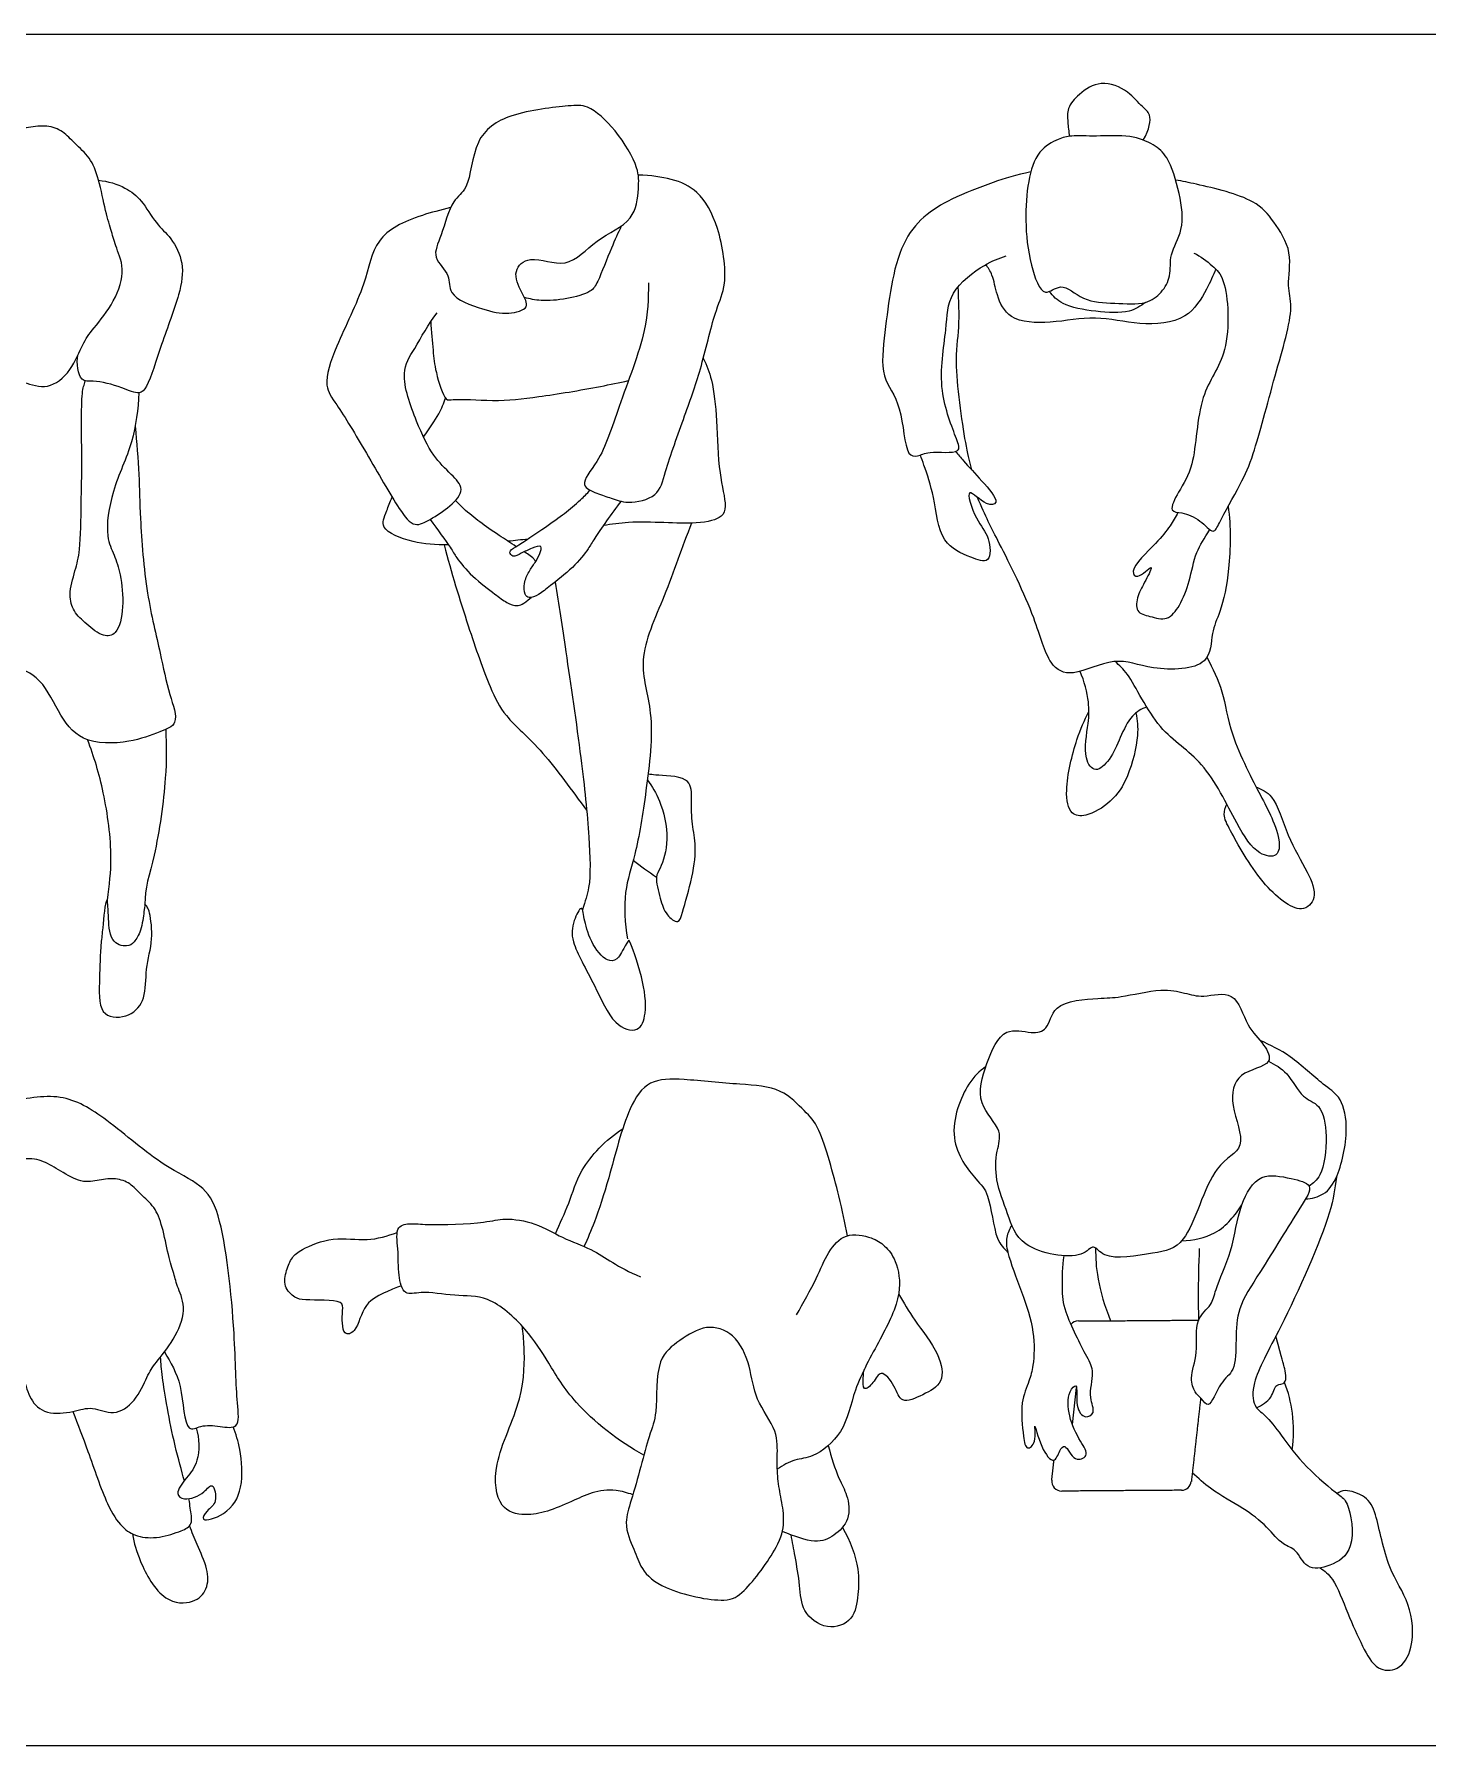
# Model space of a CAD drawing. Header units: millimetres. Extents: x 11.2 to 50.9, y -0.3 to 14.1.
# Drawn here: x 21.341 to 23.153, y 7.663 to 9.889 of the extents above; entities that cross this region are included whole.
import ezdxf

# ---------------------------------------------------------------- set-up
doc = ezdxf.new("R2010")
doc.units = ezdxf.units.MM
doc.layers.add('AG-PEOPLE', color=7, linetype='Continuous', true_color=0x66ccff)
doc.layers.add('X-VPRT', color=6, linetype='Continuous', true_color=0xff00ff)

msp = doc.modelspace()

# ---------------------------------------------------------------- linework, layer by layer
at = {"layer": 'AG-PEOPLE'}
msp.add_lwpolyline([(22.6906, 8.081), (22.6959, 8.1291)], dxfattribs=at)
for centre, start, end in [((22.6984, 8.2028), 90.3972, 138.8011), ((22.8541, 8.2039), 87.4959, 90.3972), ((22.6766, 8.0074), 173.6324, 270.3972), ((22.8323, 8.0085), 270.3972, 353.6324)]:
    msp.add_arc(centre, 0.0129, start, end, dxfattribs=at)
for points, knots in [([(22.7825, 9.7509), (22.791, 9.7651), (22.794, 9.7853), (22.7804, 9.794), (22.7638, 9.8157), (22.7276, 9.8302), (22.6991, 9.8117), (22.6833, 9.7931), (22.6845, 9.7748), (22.6856, 9.762), (22.6869, 9.7559)], [0.028393, 0.028393, 0.028393, 0.028393, 0.284476, 0.480524, 0.747358, 1.055927, 1.34612, 1.593416, 1.809502, 2.02394, 2.02394, 2.02394, 2.02394]), ([(22.0602, 9.7935), (22.071, 9.789), (22.0986, 9.7641), (22.1273, 9.7159), (22.1268, 9.6881), (22.1219, 9.6432), (22.0699, 9.6238), (22.035, 9.5803), (21.9865, 9.6033), (21.9616, 9.581), (21.9737, 9.5535), (21.987, 9.5315), (21.9548, 9.5235), (21.9252, 9.5298), (21.8766, 9.5482), (21.8838, 9.5759), (21.8561, 9.598), (21.8716, 9.6275), (21.8825, 9.6736), (21.9077, 9.6867), (21.9109, 9.7547), (21.9586, 9.7875), (22.0345, 9.7953), (22.0523, 9.7969), (22.0602, 9.7935)], [0, 0, 0, 0, 0.410549, 0.855713, 1.16975, 1.543205, 1.9762, 2.399985, 2.800824, 3.094724, 3.411971, 3.675701, 3.967246, 4.320045, 4.721028, 5.003725, 5.323252, 5.650567, 6.054629, 6.355242, 6.817524, 7.263435, 7.778208, 8.0792, 8.0792, 8.0792, 8.0792]), ([(22.8292, 9.6816), (22.8329, 9.6649), (22.8369, 9.6347), (22.8157, 9.6031), (22.8197, 9.5742), (22.807, 9.5522), (22.786, 9.5359), (22.7449, 9.5395), (22.7047, 9.5396), (22.6765, 9.5684), (22.652, 9.5425), (22.6339, 9.5926), (22.6286, 9.6456), (22.6317, 9.6963), (22.6439, 9.737), (22.6715, 9.7527), (22.6899, 9.7573), (22.7225, 9.7552), (22.765, 9.7586), (22.7965, 9.7457), (22.8162, 9.7291), (22.8254, 9.6988), (22.8292, 9.6816)], [0, 0, 0, 0, 0.323536, 0.60409, 0.851138, 1.081157, 1.314359, 1.612956, 1.916126, 2.188015, 2.40277, 2.698915, 3.060368, 3.397597, 3.698069, 3.952077, 4.154254, 4.421277, 4.733115, 5.001948, 5.234042, 5.564045, 5.564045, 5.564045, 5.564045]), ([(22.1393, 9.5652), (22.1392, 9.5445), (22.1385, 9.5024), (22.1001, 9.4051), (22.0793, 9.3361), (22.0471, 9.3021), (22.0732, 9.2912), (22.0911, 9.2854), (22.1128, 9.2772), (22.1534, 9.2864), (22.161, 9.3221), (22.1874, 9.3948), (22.2088, 9.4547), (22.2257, 9.5307), (22.2431, 9.5632), (22.233, 9.6378), (22.206, 9.6856), (22.1722, 9.7008), (22.1424, 9.705), (22.1262, 9.7054)], [0, 0, 0, 0, 0.470664, 1.080136, 1.604626, 1.954469, 2.216973, 2.48458, 2.771086, 3.12785, 3.47273, 3.994484, 4.491651, 5.006039, 5.369702, 5.876038, 6.313555, 6.680176, 7.016104, 7.016104, 7.016104, 7.016104]), ([(22.6364, 9.7095), (22.6176, 9.7059), (22.583, 9.6947), (22.5203, 9.6705), (22.473, 9.6357), (22.4535, 9.5602), (22.4471, 9.5016), (22.4394, 9.4421), (22.4704, 9.4093), (22.4722, 9.3398), (22.4905, 9.3395), (22.5036, 9.3477), (22.5476, 9.3416), (22.5389, 9.3652), (22.5134, 9.4295), (22.5279, 9.5036), (22.5276, 9.5538), (22.5758, 9.5899), (22.5947, 9.5972), (22.6046, 9.6003)], [7.926453, 7.926453, 7.926453, 7.926453, 8.251354, 8.667249, 9.347012, 9.716314, 10.107971, 10.490953, 10.831658, 11.187202, 11.356013, 11.566764, 11.872384, 12.067728, 12.448037, 12.89425, 13.25013, 13.626573, 13.911676, 13.911676, 13.911676, 13.911676]), ([(21.4245, 9.6986), (21.4364, 9.6977), (21.4599, 9.69), (21.4812, 9.6731), (21.4984, 9.642), (21.5198, 9.6241), (21.5367, 9.5903), (21.5299, 9.5477), (21.5062, 9.4877), (21.4897, 9.4319), (21.4774, 9.419), (21.4543, 9.4301), (21.4186, 9.4396), (21.3997, 9.4349), (21.3951, 9.4611), (21.3977, 9.4713)], [0, 0, 0, 0, 0.310458, 0.580464, 0.884054, 1.159911, 1.465551, 1.799765, 2.228648, 2.622472, 2.809483, 3.060349, 3.380888, 3.581405, 3.872756, 3.872756, 3.872756, 3.872756]), ([(22.8486, 9.604), (22.8573, 9.6), (22.8732, 9.5871), (22.8922, 9.5691), (22.8974, 9.4708), (22.8526, 9.4224), (22.8515, 9.3281), (22.8299, 9.2971), (22.8147, 9.2671), (22.8347, 9.2671), (22.8564, 9.2585), (22.8742, 9.2368), (22.8824, 9.2563), (22.9105, 9.3051), (22.9275, 9.3431), (22.9528, 9.4432), (22.9801, 9.5319), (22.9682, 9.5608), (22.9783, 9.606), (22.9522, 9.6455), (22.9279, 9.6756), (22.8636, 9.6911), (22.8335, 9.6974), (22.8248, 9.6989)], [0, 0, 0, 0, 0.273996, 0.530218, 1.011639, 1.434547, 1.912649, 2.239088, 2.491182, 2.675785, 2.935516, 3.172309, 3.361561, 3.74427, 4.084026, 4.608656, 5.097134, 5.370962, 5.704152, 6.045734, 6.361512, 6.809171, 6.987573, 6.987573, 6.987573, 6.987573]), ([(21.8822, 9.6631), (21.869, 9.66), (21.8286, 9.6491), (21.782, 9.6255), (21.7725, 9.5612), (21.7336, 9.4866), (21.7154, 9.4319), (21.7359, 9.4056), (21.7733, 9.3435), (21.8121, 9.2746), (21.8342, 9.246), (21.8567, 9.2582), (21.8812, 9.2736), (21.9024, 9.297), (21.8817, 9.3175), (21.8577, 9.3409), (21.8373, 9.3843), (21.8148, 9.4483), (21.8361, 9.4797), (21.8533, 9.512), (21.8646, 9.5262)], [8.322144, 8.322144, 8.322144, 8.322144, 8.534999, 9.017216, 9.478885, 10.038429, 10.470339, 10.791617, 11.304453, 11.851077, 12.173586, 12.443748, 12.778656, 13.081471, 13.369947, 13.716274, 14.137501, 14.614591, 14.970512, 15.412006, 15.412006, 15.412006, 15.412006]), ([(22.1041, 9.6392), (22.0997, 9.6296), (22.0912, 9.6119), (22.0744, 9.5672), (22.065, 9.5524), (22.0327, 9.5435), (22.0001, 9.5412), (21.9852, 9.5443), (21.9782, 9.5462)], [0, 0, 0, 0, 0.335844, 0.742495, 0.98729, 1.322632, 1.668922, 1.948795, 1.948795, 1.948795, 1.948795]), ([(22.8767, 9.5835), (22.8736, 9.5743), (22.8651, 9.5568), (22.8404, 9.514), (22.7767, 9.5094), (22.7206, 9.5239), (22.664, 9.5118), (22.6078, 9.5145), (22.5918, 9.5487), (22.5875, 9.5753), (22.5811, 9.5847), (22.5781, 9.5891)], [0, 0, 0, 0, 0.275969, 0.617913, 1.010829, 1.40142, 1.793535, 2.158904, 2.454191, 2.718359, 2.922681, 2.922681, 2.922681, 2.922681]), ([(22.5598, 9.3219), (22.5572, 9.3322), (22.552, 9.3515), (22.5358, 9.4591), (22.5444, 9.5054), (22.5429, 9.5429), (22.5421, 9.5604)], [0, 0, 0, 0, 0.287573, 0.810796, 1.176965, 1.547997, 1.547997, 1.547997, 1.547997]), ([(22.7856, 9.5399), (22.7791, 9.5351), (22.7645, 9.525), (22.721, 9.5273), (22.6773, 9.5352), (22.6655, 9.548), (22.6604, 9.554)], [0, 0, 0, 0, 0.232242, 0.542438, 0.85527, 1.085363, 1.085363, 1.085363, 1.085363]), ([(21.8563, 9.5148), (21.8568, 9.5024), (21.8594, 9.4766), (21.8619, 9.4512), (21.8741, 9.4104), (21.8868, 9.4154), (21.9409, 9.4105), (21.9964, 9.4167), (22.064, 9.4278), (22.1015, 9.4356), (22.1133, 9.4382)], [0, 0, 0, 0, 0.364874, 0.688657, 1.049371, 1.231468, 1.658354, 2.12214, 2.661635, 2.914563, 2.914563, 2.914563, 2.914563]), ([(22.2107, 9.4674), (22.215, 9.4581), (22.2233, 9.4383), (22.2288, 9.3848), (22.2297, 9.3208), (22.2415, 9.2764), (22.2356, 9.2591), (22.1978, 9.2493), (22.1311, 9.2569), (22.0914, 9.2516), (22.0808, 9.2498)], [0, 0, 0, 0, 0.330649, 0.765879, 1.257857, 1.653705, 1.877093, 2.223919, 2.785004, 2.992656, 2.992656, 2.992656, 2.992656]), ([(21.477, 9.4224), (21.4757, 9.401), (21.4709, 9.3574), (21.4411, 9.2975), (21.4323, 9.2367), (21.4453, 9.2119), (21.4536, 9.1851), (21.4581, 9.1454), (21.4502, 9.1082), (21.4295, 9.1043), (21.4086, 9.1218), (21.3914, 9.1376), (21.3849, 9.1602), (21.3943, 9.192), (21.4014, 9.2187), (21.4017, 9.282), (21.4034, 9.3319), (21.4011, 9.4218), (21.4057, 9.4325), (21.4072, 9.4379)], [0, 0, 0, 0, 0.416641, 0.846886, 1.243527, 1.509123, 1.779501, 2.114755, 2.419301, 2.624763, 2.890745, 3.141718, 3.384532, 3.675648, 3.954377, 4.354578, 4.750886, 5.229508, 5.442829, 5.442829, 5.442829, 5.442829]), ([(21.8469, 9.3649), (21.8545, 9.3761), (21.8678, 9.3946), (21.8732, 9.4088), (21.8755, 9.4155)], [5.9101037, 5.9101037, 5.9101037, 5.9101037, 6.194702, 6.432572, 6.432572, 6.432572, 6.432572]), ([(21.472, 9.3788), (21.4741, 9.358), (21.4776, 9.315), (21.4781, 9.2584), (21.4857, 9.1612), (21.5048, 9.0857), (21.5146, 9.0333), (21.5309, 8.9914), (21.5019, 8.9809), (21.4645, 8.9661), (21.4004, 8.9656), (21.3711, 9.008), (21.3488, 9.056), (21.3073, 9.0688), (21.2769, 9.0597), (21.2221, 9.0533), (21.1729, 9.0817), (21.1443, 9.0866), (21.1448, 9.1323), (21.1575, 9.1741), (21.1492, 9.2725), (21.1411, 9.3181), (21.1374, 9.3382)], [0, 0, 0, 0, 0.410944, 0.805495, 1.317458, 1.780455, 2.166425, 2.480602, 2.72965, 3.067757, 3.465758, 3.826531, 4.200099, 4.519983, 4.810389, 5.19127, 5.581297, 5.834582, 6.150901, 6.506094, 7.034483, 7.384226, 7.384226, 7.384226, 7.384226]), ([(22.5387, 9.3462), (22.542, 9.342), (22.5525, 9.3294), (22.5706, 9.3108), (22.5985, 9.2786), (22.5774, 9.2743), (22.5483, 9.3069), (22.5651, 9.2542), (22.5833, 9.2376), (22.5855, 9.198), (22.5559, 9.2094), (22.5168, 9.2263), (22.5121, 9.2871), (22.4998, 9.3218), (22.4945, 9.3374), (22.493, 9.3417)], [0.142017, 0.142017, 0.142017, 0.142017, 0.286481, 0.592198, 0.878321, 1.054826, 1.306868, 1.6097, 1.895212, 2.161763, 2.401713, 2.72726, 3.113567, 3.452085, 3.584846, 3.584846, 3.584846, 3.584846]), ([(21.8793, 9.2245), (21.8629, 9.2246), (21.8297, 9.2272), (21.7888, 9.2448), (21.7969, 9.2634), (21.8035, 9.2803), (21.8061, 9.2867)], [4.192894, 4.192894, 4.192894, 4.192894, 4.518696, 4.906008, 5.184405, 5.33427, 5.33427, 5.33427, 5.33427]), ([(21.9674, 9.2223), (21.9601, 9.2271), (21.9403, 9.2403), (21.9207, 9.2537), (21.9023, 9.2685), (21.8918, 9.2787), (21.8884, 9.2824)], [4.290604, 4.290604, 4.290604, 4.290604, 4.510339, 4.841262, 5.154575, 5.318289, 5.318289, 5.318289, 5.318289]), ([(22.1037, 9.2813), (22.0917, 9.2658), (22.0691, 9.2334), (22.0617, 9.2197), (22.0412, 9.1938), (22.0124, 9.1722), (21.998, 9.1604), (21.9843, 9.1542), (21.9776, 9.1604), (21.9771, 9.1753), (21.9836, 9.19), (21.9921, 9.2016), (21.9981, 9.2121), (22.0022, 9.2256), (21.9866, 9.22), (21.9748, 9.2143), (21.9633, 9.2076), (21.957, 9.2162), (21.969, 9.2229), (22.0063, 9.2483), (22.0298, 9.2649), (22.0486, 9.2804), (22.0594, 9.2914), (22.0633, 9.2957)], [0, 0, 0, 0, 0.45879, 0.700038, 1.035914, 1.399441, 1.661612, 1.876153, 2.033516, 2.257322, 2.499089, 2.723975, 2.941204, 3.122007, 3.324075, 3.559885, 3.761358, 3.9106, 4.105329, 4.510339, 4.841262, 5.154575, 5.343561, 5.343561, 5.343561, 5.343561]), ([(22.8931, 9.2747), (22.8965, 9.248), (22.8963, 9.1957), (22.8842, 9.138), (22.87, 9.1112), (22.8721, 9.0629), (22.7922, 9.0606), (22.7459, 9.0816), (22.6905, 9.0511), (22.6585, 9.0677), (22.6425, 9.133), (22.5954, 9.2276), (22.5773, 9.2617), (22.5672, 9.2863)], [0, 0, 0, 0, 0.460321, 0.84645, 1.127663, 1.437817, 1.854614, 2.224296, 2.614337, 2.935955, 3.333372, 3.858956, 4.252499, 4.252499, 4.252499, 4.252499]), ([(21.8554, 9.2577), (21.8654, 9.2445), (21.8827, 9.2203), (21.8895, 9.2081), (21.9103, 9.1825), (21.9394, 9.1612), (21.954, 9.1497), (21.9645, 9.1451), (21.9724, 9.1461), (21.9765, 9.1466), (21.9867, 9.1562)], [0.10593, 0.10593, 0.10593, 0.10593, 0.476049, 0.729097, 1.081402, 1.46271, 1.737703, 1.969188, 1.969188, 2.167915, 2.167915, 2.167915, 2.167915]), ([(22.8278, 9.2669), (22.8247, 9.2609), (22.8163, 9.2471), (22.8012, 9.2272), (22.7634, 9.1934), (22.7754, 9.1782), (22.7992, 9.2049), (22.7845, 9.1757), (22.7753, 9.1604), (22.7717, 9.1363), (22.7919, 9.1319), (22.8147, 9.1248), (22.8315, 9.1468), (22.8436, 9.1775), (22.8498, 9.2152), (22.8622, 9.233), (22.8691, 9.2445)], [0.050621, 0.050621, 0.050621, 0.050621, 0.259132, 0.542289, 0.894983, 1.048957, 1.283666, 1.500697, 1.748995, 1.975201, 2.191842, 2.433757, 2.685626, 2.988013, 3.308601, 3.591391, 3.591391, 3.591391, 3.591391]), ([(22.1955, 9.2529), (22.1828, 9.2217), (22.1627, 9.1598), (22.1219, 9.0751), (22.1487, 9.0058), (22.1369, 8.9059), (22.1238, 8.8229), (22.1064, 8.7748), (22.1084, 8.7324), (22.112, 8.7125)], [0, 0, 0, 0, 0.600944, 1.161675, 1.659994, 2.259347, 2.807754, 3.234563, 3.691156, 3.691156, 3.691156, 3.691156]), ([(21.8737, 9.2246), (21.883, 9.1892), (21.9034, 9.122), (21.9319, 9.0413), (21.9526, 8.9993), (21.9992, 8.9628), (22.0398, 8.9051), (22.059, 8.8797)], [0, 0, 0, 0, 0.625889, 1.173633, 1.567019, 2.06103, 2.526262, 2.526262, 2.526262, 2.526262]), ([(21.9926, 9.2029), (21.9924, 9.2036), (21.9907, 9.2061), (21.9873, 9.2097), (21.98, 9.2142), (21.9778, 9.2157)], [0.7333161, 0.7333161, 0.7333161, 0.7333161, 0.753886, 0.753886, 1.0218473, 1.0218473, 1.0218473, 1.0218473]), ([(22.0181, 9.1763), (22.0228, 9.1462), (22.0319, 9.0863), (22.0523, 8.9476), (22.0625, 8.8498), (22.0649, 8.7815), (22.057, 8.7622), (22.0537, 8.75)], [0, 0, 0, 0, 0.59848, 1.336561, 1.972584, 2.477448, 2.781735, 2.781735, 2.781735, 2.781735]), ([(22.8655, 9.0785), (22.873, 9.0641), (22.8881, 9.033), (22.894, 8.978), (22.9348, 8.8991), (22.9478, 8.8751), (22.961, 8.843), (22.959, 8.8172), (22.9286, 8.8218), (22.902, 8.8645), (22.8636, 8.946), (22.8012, 8.9796), (22.765, 9.0578), (22.7517, 9.0676), (22.7461, 9.0731)], [0, 0, 0, 0, 0.356925, 0.746227, 1.221058, 1.497132, 1.794873, 2.022002, 2.255855, 2.615624, 3.096317, 3.532773, 3.99029, 4.237943, 4.237943, 4.237943, 4.237943]), ([(22.7871, 9.0141), (22.7803, 9.0112), (22.7663, 9.0037), (22.7523, 8.9739), (22.7411, 8.9465), (22.7205, 8.9261), (22.7036, 8.9487), (22.712, 8.9933), (22.7128, 9.0198), (22.7061, 9.0477), (22.7005, 9.0602)], [0, 0, 0, 0, 0.240954, 0.529246, 0.818567, 1.057747, 1.283008, 1.624787, 1.896333, 2.224353, 2.224353, 2.224353, 2.224353]), ([(22.7731, 9.0061), (22.7748, 8.9965), (22.7777, 8.9769), (22.7643, 8.9227), (22.7431, 8.8903), (22.7096, 8.8707), (22.6864, 8.8734), (22.6795, 8.9083), (22.6951, 8.9727), (22.706, 8.9962), (22.7121, 9.0081)], [0, 0, 0, 0, 0.277171, 0.652799, 0.976059, 1.285537, 1.502077, 1.783497, 2.2012, 2.524917, 2.524917, 2.524917, 2.524917]), ([(21.436, 8.7627), (21.4387, 8.7829), (21.4434, 8.8237), (21.4325, 8.9035), (21.4187, 8.9491), (21.41, 8.9715)], [3.862895, 3.862895, 3.862895, 3.862895, 4.183389, 4.665314, 5.106185, 5.106185, 5.106185, 5.106185]), ([(21.5118, 8.9846), (21.5127, 8.9635), (21.5133, 8.9218), (21.4994, 8.8212), (21.4841, 8.7768), (21.4848, 8.7578)], [0, 0, 0, 0, 0.414884, 0.938525, 1.354699, 1.354699, 1.354699, 1.354699]), ([(22.138, 8.9188), (22.1442, 8.9104), (22.1554, 8.8923), (22.168, 8.8433), (22.156, 8.8044), (22.147, 8.7933), (22.155, 8.7645), (22.1608, 8.7441), (22.1792, 8.7305), (22.1844, 8.75), (22.1972, 8.7928), (22.2024, 8.8356), (22.1945, 8.8648), (22.1961, 8.8966), (22.1937, 8.9248), (22.1482, 8.9247), (22.1424, 8.9262), (22.139, 8.9266)], [0, 0, 0, 0, 0.334861, 0.759281, 1.130337, 1.345308, 1.658923, 1.948708, 2.187201, 2.408131, 2.817357, 3.211942, 3.537487, 3.875932, 4.161233, 4.534614, 4.725781, 4.725781, 4.725781, 4.725781]), ([(22.9292, 8.9101), (22.9366, 8.9068), (22.9544, 8.9), (22.9692, 8.8446), (22.9958, 8.802), (23.0102, 8.7666), (22.9862, 8.7412), (22.9328, 8.7851), (22.8973, 8.8507), (22.8856, 8.8731), (22.8894, 8.8834), (22.8914, 8.8875)], [0, 0, 0, 0, 0.251614, 0.627868, 1.003885, 1.302646, 1.541018, 1.939309, 2.393815, 2.638152, 2.827771, 2.827771, 2.827771, 2.827771]), ([(21.4272, 8.7018), (21.4279, 8.7093), (21.4297, 8.7228), (21.4326, 8.7596), (21.4363, 8.7646), (21.4361, 8.7563), (21.4377, 8.7441), (21.4381, 8.7071), (21.4614, 8.7015), (21.4708, 8.707), (21.481, 8.7248), (21.4833, 8.748), (21.4845, 8.7544), (21.4848, 8.7578), (21.4859, 8.7565), (21.4881, 8.7534), (21.4918, 8.7456), (21.4942, 8.7238), (21.4925, 8.6996), (21.4846, 8.6735), (21.487, 8.6352), (21.4667, 8.6099), (21.4249, 8.6089), (21.4253, 8.6499), (21.4263, 8.6859), (21.4272, 8.7018)], [3.510302, 3.510302, 3.510302, 3.510302, 3.757272, 4.183672, 4.308948, 4.435355, 4.629314, 4.875912, 5.093143, 5.257358, 5.43789, 5.681054, 5.847636, 5.847636, 5.847636, 5.964701, 6.115134, 6.41239, 6.41239, 6.740184, 7.057431, 7.338084, 7.623724, 7.958234, 8.217738, 8.217738, 8.217738, 8.217738]), ([(22.1137, 8.7106), (22.1179, 8.7042), (22.1324, 8.6627), (22.1381, 8.6178), (22.127, 8.5883), (22.0919, 8.5999), (22.069, 8.6558), (22.0379, 8.7069), (22.0403, 8.7334), (22.0523, 8.757), (22.0547, 8.7455), (22.0565, 8.735), (22.0648, 8.7042), (22.0873, 8.68), (22.1023, 8.6874), (22.1062, 8.6997), (22.1137, 8.7106)], [0, 0, 0, 0, 0.441547, 0.84855, 1.143339, 1.483317, 1.902821, 2.395151, 2.727707, 2.991381, 3.157946, 3.378037, 3.739787, 4.091727, 4.315161, 4.582192, 4.582192, 4.582192, 4.582192]), ([(22.637, 8.5909), (22.6268, 8.5916), (22.6, 8.5999), (22.5775, 8.5496), (22.5633, 8.4984), (22.6015, 8.4641), (22.591, 8.436), (22.5896, 8.3978), (22.6073, 8.3548), (22.6207, 8.308), (22.7026, 8.2932), (22.7181, 8.3183), (22.732, 8.2927), (22.7975, 8.3045), (22.8431, 8.3117), (22.8683, 8.4209), (22.9206, 8.4385), (22.8942, 8.4958), (22.902, 8.5407), (22.9546, 8.5473), (22.9391, 8.5778), (22.9163, 8.5973), (22.9034, 8.6483), (22.8605, 8.6348), (22.8362, 8.6426), (22.8054, 8.6488), (22.7524, 8.6357), (22.7262, 8.6357), (22.6636, 8.6309), (22.6602, 8.5933), (22.645, 8.5904), (22.637, 8.5909)], [0, 0, 0, 0, 0.405712, 0.906361, 1.423809, 1.895931, 2.264501, 2.70468, 3.195372, 3.684626, 4.298346, 4.611806, 4.9179, 5.485852, 5.963982, 6.68928, 7.161723, 7.68246, 8.140812, 8.59163, 8.931694, 9.347019, 9.820067, 10.250398, 10.613612, 11.016443, 11.536915, 11.934658, 12.467608, 12.857556, 13.180241, 13.180241, 13.180241, 13.180241]), ([(22.9938, 8.3745), (23.0017, 8.3748), (23.0192, 8.379), (23.0383, 8.4045), (23.0512, 8.4686), (23.0393, 8.5088), (23.0155, 8.5227), (22.9743, 8.562), (22.9482, 8.5743), (22.9346, 8.5803)], [0, 0, 0, 0, 0.35159, 0.747463, 1.330556, 1.778785, 2.147751, 2.68505, 3.167018, 3.167018, 3.167018, 3.167018]), ([(22.5779, 8.5465), (22.5695, 8.5399), (22.5529, 8.5259), (22.5236, 8.4523), (22.5648, 8.3993), (22.5837, 8.3817), (22.5891, 8.3206), (22.6015, 8.3105), (22.6066, 8.3049)], [0, 0, 0, 0, 0.40726, 1.019428, 1.579499, 1.954685, 2.495401, 2.840367, 2.840367, 2.840367, 2.840367]), ([(22.9453, 8.5533), (22.9539, 8.549), (22.9715, 8.5398), (22.9879, 8.5048), (23.0151, 8.4978), (23.0229, 8.4556), (23.0166, 8.404), (23.0036, 8.395), (22.9982, 8.3909)], [0, 0, 0, 0, 0.38837, 0.821079, 1.173465, 1.628546, 2.142208, 2.468887, 2.468887, 2.468887, 2.468887]), ([(22.3982, 8.3265), (22.3947, 8.3439), (22.3881, 8.3773), (22.362, 8.4706), (22.3451, 8.4852), (22.3119, 8.5205), (22.2575, 8.5228), (22.1873, 8.5305), (22.1385, 8.5306), (22.1097, 8.4878), (22.0899, 8.406), (22.0705, 8.3462), (22.0604, 8.3232), (22.0555, 8.3127)], [0, 0, 0, 0, 0.378881, 0.885459, 1.242788, 1.579026, 1.958328, 2.401588, 2.744638, 3.09465, 3.655199, 4.071642, 4.377256, 4.377256, 4.377256, 4.377256]), ([(21.51, 8.1754), (21.5182, 8.1612), (21.5345, 8.1371), (21.5356, 8.0675), (21.5584, 8.0812), (21.5811, 8.079), (21.6093, 8.0745), (21.603, 8.1163), (21.6028, 8.1991), (21.5869, 8.3524), (21.5593, 8.3941), (21.5061, 8.4169), (21.4369, 8.4782), (21.3758, 8.5151), (21.3033, 8.4983), (21.2208, 8.4913), (21.1784, 8.4795), (21.1381, 8.4222), (21.1429, 8.3988), (21.1451, 8.388)], [0, 0, 0, 0, 0.384703, 0.79186, 1.005227, 1.279617, 1.529073, 1.826807, 2.349535, 3.028935, 3.398901, 3.802656, 4.333667, 4.785009, 5.251137, 5.747903, 6.110905, 6.546243, 6.862118, 6.862118, 6.862118, 6.862118]), ([(22.0184, 8.3292), (22.0243, 8.3424), (22.0373, 8.3693), (22.0493, 8.4143), (22.0836, 8.4514), (22.1059, 8.4655)], [0, 0, 0, 0, 0.34235, 0.695529, 1.141005, 1.141005, 1.141005, 1.141005]), ([(22.9982, 8.3909), (22.9956, 8.3962), (22.973, 8.4011), (22.933, 8.4103), (22.9062, 8.3653), (22.8999, 8.3077), (22.8759, 8.2582), (22.8729, 8.2359), (22.848, 8.2178), (22.8552, 8.1745), (22.8426, 8.1429), (22.849, 8.1227), (22.8583, 8.1158), (22.8687, 8.0987), (22.8823, 8.1383), (22.9034, 8.15), (22.9029, 8.1927), (22.9047, 8.2343), (22.9356, 8.2796), (22.9832, 8.3586), (23.001, 8.3851), (22.9982, 8.3909)], [0, 0, 0, 0, 0.363536, 0.807719, 1.286708, 1.852209, 2.37979, 2.710809, 3.077918, 3.54147, 3.962886, 4.272159, 4.525853, 4.767508, 5.172625, 5.528893, 5.976262, 6.437195, 6.972244, 7.684082, 8.0839, 8.0839, 8.0839, 8.0839]), ([(23.0338, 8.4028), (23.0315, 8.387), (23.0292, 8.3553), (22.9638, 8.2072), (22.9243, 8.1413), (22.9245, 8.1045), (22.9425, 8.0935), (22.9631, 8.0657), (22.9924, 8.0257), (23.036, 7.9899), (23.0503, 7.9805), (23.0607, 7.9184), (23.0273, 7.8962), (22.9936, 7.891), (22.9829, 7.9197), (22.963, 7.9241), (22.9433, 7.9496), (22.9121, 7.9737), (22.8767, 7.9916), (22.8541, 8.011), (22.8464, 8.0184)], [0, 0, 0, 0, 0.498322, 1.411264, 2.060798, 2.449287, 2.758784, 3.174712, 3.700665, 4.230435, 4.530183, 5.0629, 5.499299, 5.88564, 6.246765, 6.556855, 6.95539, 7.408295, 7.917027, 8.193407, 8.193407, 8.193407, 8.193407]), ([(22.8329, 8.3201), (22.8474, 8.3199), (22.8765, 8.3275), (22.8961, 8.3463), (22.9066, 8.3595), (22.9108, 8.3665)], [0, 0, 0, 0, 0.475729, 0.848527, 1.205217, 1.205217, 1.205217, 1.205217]), ([(22.1334, 8.0414), (22.1007, 8.0586), (22.0428, 8.1056), (22.0104, 8.1602), (21.9818, 8.2058), (21.9324, 8.2502), (21.8885, 8.247), (21.8454, 8.2556), (21.8209, 8.2473), (21.8132, 8.2772), (21.815, 8.3073), (21.8093, 8.34), (21.8325, 8.343), (21.852, 8.3399), (21.9269, 8.3424), (21.9516, 8.3504), (21.9941, 8.3437), (22.0281, 8.3225), (22.0766, 8.3063), (22.0987, 8.2853), (22.1289, 8.2732)], [0, 0, 0, 0, 0.547283, 0.95806, 1.339467, 1.748021, 2.089315, 2.433038, 2.66558, 2.919982, 3.223479, 3.495974, 3.706495, 3.951018, 4.393186, 4.670485, 4.994341, 5.331658, 5.695238, 6.340548, 6.340548, 6.340548, 6.340548]), ([(21.8179, 8.2616), (21.8115, 8.2593), (21.7995, 8.2533), (21.7675, 8.2404), (21.7618, 8.2022), (21.7401, 8.1947), (21.7415, 8.2293), (21.7431, 8.2441), (21.6923, 8.2421), (21.6803, 8.2452), (21.6638, 8.2604), (21.6683, 8.2815), (21.6755, 8.299), (21.6894, 8.31), (21.7305, 8.3267), (21.7734, 8.3181), (21.8001, 8.3263), (21.8127, 8.3308)], [0, 0, 0, 0, 0.233692, 0.527449, 0.83935, 1.020492, 1.298769, 1.473754, 1.820942, 2.019263, 2.244102, 2.478035, 2.69952, 2.913214, 3.251222, 3.594939, 3.924533, 3.924533, 3.924533, 3.924533]), ([(22.3318, 8.2235), (22.3407, 8.2391), (22.3582, 8.2702), (22.3717, 8.3046), (22.3944, 8.3318), (22.4298, 8.325), (22.4472, 8.3141), (22.463, 8.2933), (22.47, 8.2489), (22.4407, 8.1911), (22.4051, 8.1279), (22.3961, 8.0708), (22.3546, 8.0373), (22.3299, 8.0368), (22.3141, 8.0278), (22.3069, 8.0231)], [0, 0, 0, 0, 0.381284, 0.699931, 0.990669, 1.285135, 1.5197, 1.774804, 2.109711, 2.526996, 2.972032, 3.36503, 3.723754, 3.977656, 4.241104, 4.241104, 4.241104, 4.241104]), ([(22.6117, 8.3403), (22.6086, 8.3354), (22.6039, 8.3238), (22.6053, 8.3034), (22.6254, 8.2519), (22.642, 8.2039), (22.6405, 8.1584), (22.6345, 8.1373), (22.6221, 8.1093), (22.6264, 8.0686), (22.6301, 8.0459), (22.645, 8.058), (22.6389, 8.0923), (22.6488, 8.0507), (22.667, 8.0271), (22.6732, 8.0469), (22.6819, 8.0578), (22.6918, 8.0312), (22.7137, 8.04), (22.6995, 8.0609), (22.6848, 8.0908), (22.6838, 8.1219), (22.6988, 8.1382), (22.6935, 8.1045), (22.7057, 8.0875), (22.722, 8.0966), (22.7104, 8.1167), (22.7199, 8.1499), (22.7092, 8.1693), (22.679, 8.2276), (22.6771, 8.2581), (22.6776, 8.2869), (22.6799, 8.3004)], [0, 0, 0, 0, 0.298808, 0.617233, 1.149257, 1.679993, 2.153927, 2.487767, 2.880256, 3.354362, 3.643338, 3.899209, 4.217291, 4.598509, 4.95071, 5.225697, 5.437844, 5.766591, 6.03418, 6.353488, 6.785507, 7.189145, 7.422751, 7.784297, 8.091992, 8.335144, 8.655038, 9.063387, 9.40722, 9.980878, 10.393174, 10.855442, 10.855442, 10.855442, 10.855442]), ([(22.7207, 8.3107), (22.7207, 8.2972), (22.7214, 8.2744), (22.7325, 8.2347), (22.74, 8.216)], [0, 0, 0, 0, 0.4593168, 0.9213239, 0.9213239, 0.9213239, 0.9213239]), ([(22.8555, 8.3101), (22.8546, 8.2897), (22.8539, 8.2488), (22.8543, 8.2273), (22.8546, 8.2165)], [0, 0, 0, 0, 0.5647922, 0.97475, 0.97475, 0.97475, 0.97475]), ([(22.4646, 8.2508), (22.4715, 8.2394), (22.4843, 8.2164), (22.5179, 8.1753), (22.5252, 8.1349), (22.4972, 8.12), (22.4668, 8.1065), (22.4608, 8.1312), (22.441, 8.1549), (22.4329, 8.1352), (22.4176, 8.1224), (22.4186, 8.1431), (22.4192, 8.1493), (22.4202, 8.153)], [0, 0, 0, 0, 0.328242, 0.708469, 1.01317, 1.293494, 1.562508, 1.80244, 2.053595, 2.261835, 2.451168, 2.644211, 2.81959, 2.81959, 2.81959, 2.81959]), ([(22.1191, 7.9899), (22.1118, 7.9923), (22.0804, 8.0011), (22.0316, 7.9762), (21.9858, 7.9594), (21.9434, 7.9702), (21.9349, 8.0317), (21.9787, 8.1135), (21.9783, 8.1809), (21.9766, 8.1998), (21.9754, 8.2088)], [2.997056, 2.997056, 2.997056, 2.997056, 3.116608, 3.507043, 4.028053, 4.352669, 4.728509, 5.184748, 5.602529, 5.874294, 5.874294, 5.874294, 5.874294]), ([(22.3077, 8.0107), (22.3086, 8.0017), (22.3121, 7.9839), (22.3172, 7.9542), (22.3086, 7.9203), (22.2648, 7.8626), (22.2394, 7.8476), (22.1597, 7.8646), (22.1295, 7.8915), (22.1211, 7.9197), (22.1065, 7.9476), (22.1136, 7.972), (22.1253, 8.0094), (22.1392, 8.0668), (22.152, 8.095), (22.1474, 8.1667), (22.1796, 8.1902), (22.2138, 8.2128), (22.2533, 8.2002), (22.2728, 8.1569), (22.2766, 8.1131), (22.308, 8.0745), (22.3066, 8.038), (22.3067, 8.0197), (22.3077, 8.0107)], [0, 0, 0, 0, 0.284319, 0.568637, 0.861891, 1.277261, 1.546489, 1.983244, 2.296455, 2.558107, 2.858237, 3.047961, 3.047961, 3.511904, 3.801873, 4.202351, 4.507898, 4.816719, 5.113215, 5.446216, 5.775822, 6.117402, 6.401721, 6.68604, 6.68604, 6.68604, 6.68604]), ([(22.93, 8.103), (22.937, 8.1061), (22.9508, 8.1142), (22.9533, 8.1349), (22.9708, 8.1323), (22.9662, 8.1574), (22.9634, 8.164), (22.9551, 8.1959)], [0, 0, 0, 0, 0.345993, 0.644075, 0.881336, 1.204703, 1.458759, 1.458759, 1.458759, 1.458759]), ([(21.536, 8.0081), (21.5324, 8.021), (21.5192, 8.0685), (21.507, 8.1412), (21.5057, 8.1601), (21.505, 8.169)], [2.911788, 2.911788, 2.911788, 2.911788, 3.174514, 3.695362, 3.979435, 3.979435, 3.979435, 3.979435]), ([(22.9763, 8.0481), (22.9784, 8.0639), (22.9784, 8.096), (22.9713, 8.123), (22.9665, 8.1359)], [0, 0, 0, 0, 0.4976407, 0.9618611, 0.9618611, 0.9618611, 0.9618611]), ([(21.3911, 8.0981), (21.3976, 8.0808), (21.4107, 8.0477), (21.4336, 7.9786), (21.4532, 7.9476), (21.4746, 7.9343), (21.5037, 7.9328), (21.5311, 7.9423), (21.5483, 7.9501), (21.5431, 7.9734), (21.543, 7.9794), (21.542, 7.9847)], [0, 0, 0, 0, 0.408229, 0.874786, 1.202231, 1.465396, 1.757551, 2.055407, 2.27374, 2.517315, 2.712038, 2.712038, 2.712038, 2.712038]), ([(21.5513, 8.0766), (21.5556, 8.0633), (21.5559, 8.033), (21.5402, 8.0132), (21.5224, 7.9914), (21.5371, 7.981), (21.5619, 7.9906), (21.5733, 8.0087), (21.5801, 7.9786), (21.5657, 7.9708), (21.555, 7.9527), (21.5934, 7.9639), (21.614, 7.9983), (21.6091, 8.0491), (21.6033, 8.0685), (21.5996, 8.078)], [0, 0, 0, 0, 0.355271, 0.638593, 0.902591, 1.087888, 1.370874, 1.570294, 1.813895, 2.041672, 2.225329, 2.509784, 2.859476, 3.242888, 3.545746, 3.545746, 3.545746, 3.545746]), ([(22.3732, 8.0539), (22.3769, 8.0394), (22.3858, 8.0105), (22.3985, 7.9906), (22.4028, 7.9569), (22.3806, 7.9355), (22.3584, 7.9254), (22.3294, 7.9354), (22.3134, 7.9422)], [0, 0, 0, 0, 0.347658, 0.604117, 0.890283, 1.164542, 1.430022, 1.707216, 1.707216, 1.707216, 1.707216]), ([(23.0127, 7.8948), (23.0185, 7.8904), (23.0313, 7.8812), (23.0486, 7.8342), (23.0666, 7.7946), (23.0847, 7.7607), (23.1159, 7.7604), (23.136, 7.7917), (23.1312, 7.851), (23.0989, 7.8923), (23.087, 7.9635), (23.0742, 7.9881), (23.0452, 7.9976), (23.038, 7.9933), (23.0347, 7.9915)], [0, 0, 0, 0, 0.337007, 0.83789, 1.332249, 1.758132, 2.112346, 2.524177, 3.062632, 3.595305, 4.197566, 4.572878, 4.94399, 5.186122, 5.186122, 5.186122, 5.186122]), ([(21.4686, 7.9389), (21.4706, 7.9267), (21.4769, 7.9037), (21.5061, 7.8491), (21.5477, 7.8473), (21.5673, 7.8664), (21.5671, 7.8943), (21.552, 7.925), (21.5461, 7.9413), (21.5428, 7.9494)], [0, 0, 0, 0, 0.33427, 0.750206, 1.075545, 1.341591, 1.620591, 1.940048, 2.221042, 2.221042, 2.221042, 2.221042]), ([(22.3915, 7.9471), (22.4016, 7.9309), (22.4143, 7.8936), (22.4119, 7.8613), (22.4077, 7.8256), (22.3707, 7.8118), (22.3376, 7.8377), (22.3369, 7.8716), (22.33, 7.9097), (22.3266, 7.9283), (22.3248, 7.9376)], [0, 0, 0, 0, 0.393415, 0.69295, 0.986885, 1.282082, 1.593213, 1.892103, 2.213999, 2.490922, 2.490922, 2.490922, 2.490922])]:
    msp.add_open_spline(points, degree=3, knots=knots, dxfattribs=at)
for points, degree in [([(21.448, 9.6102), (21.4512, 9.6018), (21.4606, 9.5804), (21.4428, 9.5351), (21.4125, 9.5003), (21.4038, 9.4856), (21.3864, 9.4453), (21.3539, 9.4242), (21.3228, 9.4407), (21.2981, 9.4311), (21.255, 9.4265), (21.2316, 9.4494), (21.2257, 9.4787), (21.2, 9.5223), (21.1739, 9.5236), (21.1643, 9.5113), (21.1423, 9.5287), (21.1455, 9.5626), (21.1446, 9.5873), (21.1254, 9.6056), (21.1043, 9.6221), (21.1002, 9.6418), (21.1162, 9.6848), (21.1401, 9.7586), (21.1753, 9.7847), (21.2275, 9.8012), (21.2527, 9.7952), (21.2765, 9.781), (21.3077, 9.7618), (21.3338, 9.7677), (21.3576, 9.7705), (21.3787, 9.7631), (21.3928, 9.7467), (21.4139, 9.7288), (21.4249, 9.7018), (21.4336, 9.656), (21.4419, 9.6308), (21.4449, 9.6186), (21.448, 9.6102)], 3), ([(21.9825, 9.2322), (21.974, 9.2311), (21.9654, 9.2301), (21.9569, 9.2293)], 3), ([(22.1196, 8.8147), (22.1293, 8.807), (22.1392, 8.8001), (22.1497, 8.7925)], 3), ([(21.5282, 8.258), (21.5311, 8.2504), (21.5395, 8.2313), (21.5235, 8.1906), (21.4964, 8.1593), (21.4886, 8.1462), (21.473, 8.11), (21.4438, 8.0911), (21.4158, 8.1059), (21.3936, 8.0973), (21.355, 8.0932), (21.3341, 8.1137), (21.3287, 8.14), (21.3057, 8.1791), (21.2823, 8.1803), (21.2736, 8.1692), (21.2539, 8.1848), (21.2568, 8.2152), (21.256, 8.2374), (21.2387, 8.2539), (21.2198, 8.2687), (21.2161, 8.2863), (21.2305, 8.325), (21.2519, 8.3911), (21.2835, 8.4146), (21.3304, 8.4294), (21.353, 8.424), (21.3743, 8.4113), (21.4023, 8.394), (21.4257, 8.3993), (21.4471, 8.4018), (21.466, 8.3952), (21.4787, 8.3804), (21.4976, 8.3644), (21.5075, 8.3402), (21.5153, 8.2991), (21.5227, 8.2765), (21.5254, 8.2655), (21.5282, 8.258)], 3), ([(22.6983, 8.2157), (22.7762, 8.2162), (22.854, 8.2168)], 2), ([(22.8573, 8.1157), (22.8512, 8.0614), (22.8452, 8.0071)], 2), ([(22.6637, 8.0089), (22.6652, 8.0218), (22.6666, 8.0347)], 2), ([(22.8324, 7.9956), (22.7545, 7.9951), (22.6766, 7.9945)], 2)]:
    msp.add_open_spline(points, degree=degree, dxfattribs=at)
at = {"layer": 'X-VPRT'}
msp.add_lwpolyline([(20.8522, 7.6635), (20.8522, 9.8885), (24.5606, 9.8885), (24.5606, 7.6635)], close=True, dxfattribs=at)

doc.saveas('drawing.dxf')
